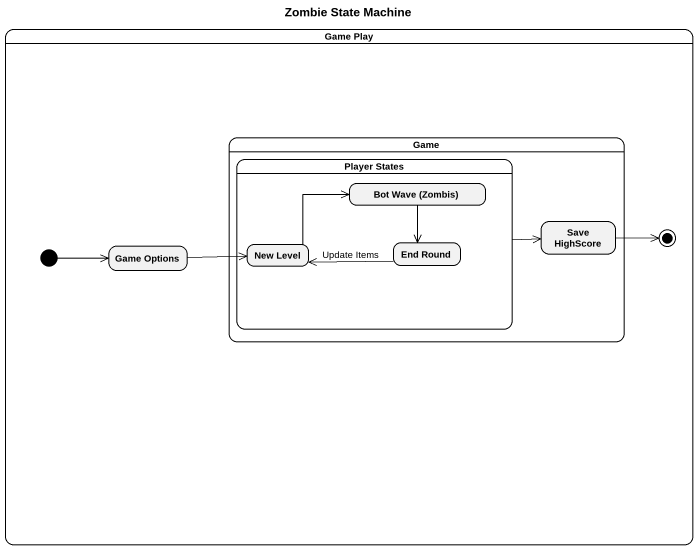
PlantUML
@startuml
title Zombie State Machine
hide empty description
state "Game Play" as Game_Play {
  state Game {
    state "Player States" as Player_States {
      state "Bot Wave (Zombis)" as Bot_Wave_Zombis
      state "New Level" as New_Level
      state "End Round" as End_Round
    }
    state "Save HighScore" as Save_HighScore
  }
  state "Game Options" as Game_Options
  state final1 <<end>>
  [*] -right-> Game_Options
}
Player_States -right-> Save_HighScore
Bot_Wave_Zombis --> End_Round
Save_HighScore -right-> final1
Game_Options -right-> New_Level
New_Level -right-> Bot_Wave_Zombis
End_Round -left-> New_Level : Update Items
@enduml
